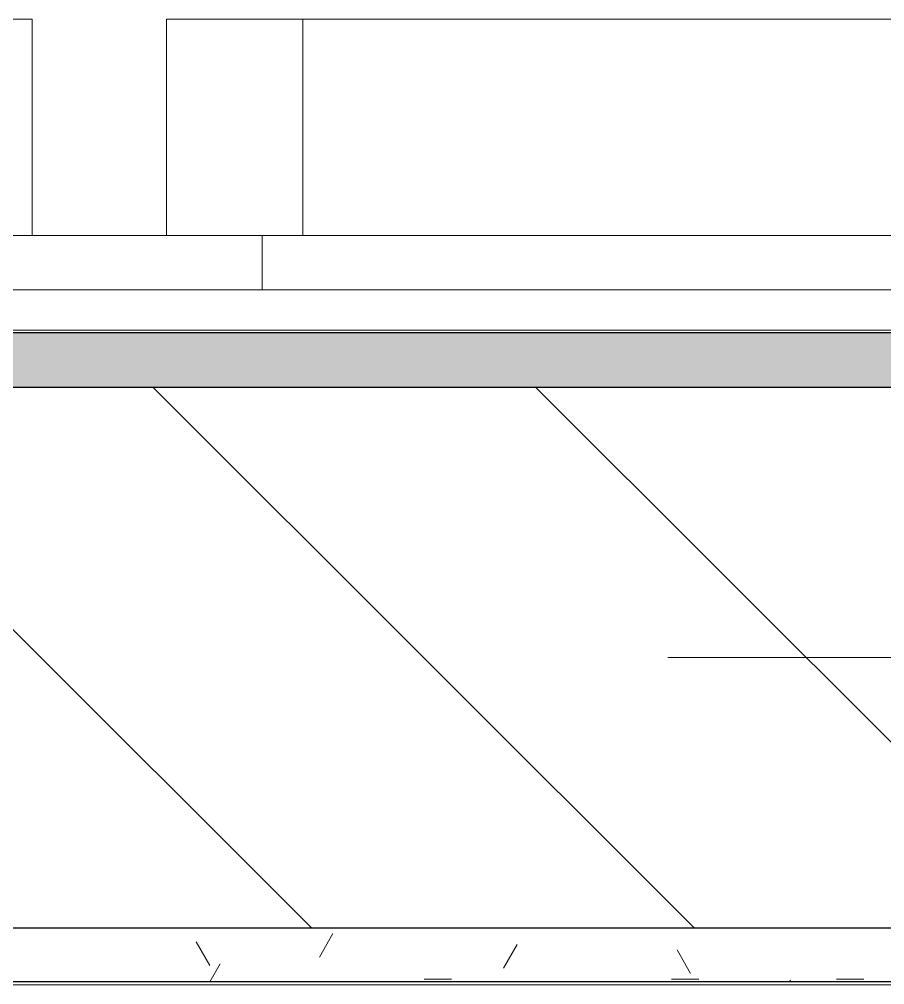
# Model space of a CAD drawing. Header units: millimetres. Extents: x 855 to 103073, y -1987 to 27400.
# Drawn here: x 32950.1 to 33269.9, y 7679 to 8036 of the extents above; entities that cross this region are included whole.
import ezdxf

# ---------------------------------------------------------------- set-up
doc = ezdxf.new("R2010")
doc.units = ezdxf.units.MM
doc.linetypes.add('Осевая', pattern=[3175, 635, -476.25, 1587.5, -476.25])
for name, color, linetype, lineweight, true_color in [('A-WALL-4', 7, 'Continuous', 25, 0x3c3c3c), ('A-WALL-FNSH-2', 7, 'Continuous', 13, 0x3c3c3c), ('I-FURN-13', 7, 'Continuous', 9, 0xf0f0f0)]:
    doc.layers.add(name, color=color, linetype=linetype, lineweight=lineweight, true_color=true_color)
doc.layers.add('I-WALL', color=7, linetype='Continuous', lineweight=9)
doc.layers.add('Оси-2', color=7, linetype='Осевая', lineweight=9)
pattern_1 = [(0, (22797.38, 0), (121.92, 30.48), [10.058, -81.382, 10.058, -81.382, -487.68]), (0, (22797.38, 0), (121.92, 30.48), [-182.88, 10.058, -172.822, 10.058, -81.382, -213.36]), (0, (22797.38, 0), (121.92, 30.48), [-457.2, 10.058, -50.902, 10.058, -142.342]), (120, (22843.1, 15.24), (-87.356454, 90.34582), [10.058, -81.382, 10.058, -81.382, -487.68]), (120, (22843.1, 15.24), (-87.356454, 90.34582), [-182.88, 10.058, -172.822, 10.058, -81.382, -213.36]), (120, (22843.1, 15.24), (-87.356454, 90.34582), [-457.2, 10.058, -50.902, 10.058, -142.342]), (240, (22858.34, 76.2), (-34.563546, -120.82582), [10.058, -81.382, 10.058, -81.382, -487.68]), (240, (22858.34, 76.2), (-34.563546, -120.82582), [-182.88, 10.058, -172.822, 10.058, -81.382, -213.36]), (240, (22858.34, 76.2), (-34.563546, -120.82582), [-457.2, 10.058, -50.902, 10.058, -142.342])]

# ---------------------------------------------------------------- blocks, each defined once
blk = doc.blocks.new('Бизиборд лего - бизиборд 1_21б-32328682-План разверток пом_ 1_02_ Этаж 1')
at = {"layer": 'I-FURN-13'}
for p, q in [((-85, 100), (-205, 100)), ((-205, 100), (-85, 100)), ((-85, 20), (-85, 100)), ((-85, 100), (-85, 20)), ((315, 100), (-35.37, 100)), ((-35.37, 100), (-35.37, 20)), ((-35.37, 20), (-35.37, 100)), ((-35.37, 100), (315, 100)), ((315, 100), (15, 100)), ((15, 100), (15, 20)), ((15, 20), (15, 100)), ((15, 100), (315, 100)), ((0, 20), (-500, 20)), ((-89.59, 20), (-85, 20)), ((-89.59, 20), (-85, 20)), ((-85, 20), (-89.59, 20)), ((-85, 20), (-50, 20)), ((-50, 20), (-35.35, 20)), ((-35.35, 20), (-50, 20)), ((-50, 20), (-35.35, 20)), ((-35.35, 20), (-50, 20)), ((-50, 20), (-42.59, 20)), ((-42.59, 20), (-50, 20)), ((-50, 20), (-35.35, 20)), ((-35.35, 20), (-50, 20)), ((-50, 20), (-35.35, 20)), ((-35.35, 20), (-50, 20)), ((-50, 20), (-35.35, 20)), ((-35.35, 20), (-50, 20)), ((-50, 20), (-35.35, 20)), ((-35.35, 20), (-50, 20)), ((-50, 20), (-47.07, 20)), ((-35.35, 20), (-50, 20)), ((-50, 20), (-35.35, 20)), ((-35.35, 20), (-50, 20)), ((-50, 20), (-35.35, 20)), ((-35.35, 20), (-50, 20)), ((-50, 20), (-42.59, 20)), ((-35.35, 20), (-50, 20)), ((-50, 20), (-35.35, 20)), ((-35.35, 20), (-50, 20)), ((-50, 20), (-35.35, 20)), ((-35.35, 20), (-50, 20)), ((-50, 20), (-35.35, 20)), ((-35.35, 20), (-50, 20)), ((-50, 20), (-35.35, 20)), ((-35.35, 20), (-50, 20)), ((-50, 20), (-35.35, 20)), ((-35.35, 20), (-50, 20)), ((-50, 20), (-35.35, 20)), ((-35.35, 20), (-50, 20)), ((-50, 20), (-35.35, 20)), ((-35.35, 20), (-50, 20)), ((-50, 20), (-35.35, 20)), ((-35.35, 20), (-50, 20)), ((-50, 20), (-35.35, 20)), ((-35.35, 20), (-50, 20)), ((-50, 20), (-35.35, 20)), ((-35.35, 20), (-50, 20)), ((-50, 20), (-30, 20)), ((-30, 20), (-50, 20)), ((-50, 20), (-30, 20)), ((-30, 20), (-50, 20)), ((-50, 20), (-42.59, 20)), ((-30, 20), (-50, 20)), ((-50, 20), (-49.66, 20)), ((-30, 20), (-50, 20)), ((-50, 20), (-30.34, 20)), ((-47.07, 20), (-50, 20)), ((-50, 20), (-30, 20)), ((-30, 20), (-50, 20)), ((-49.66, 20), (-48.66, 20)), ((-48.66, 20), (-45, 20)), ((-48.66, 20), (-30, 20)), ((-47.07, 20), (-35.35, 20)), ((-30, 20), (-47.07, 20)), ((-44.32, 20), (-40, 20)), ((-42.59, 20), (-35.35, 20)), ((-35.35, 20), (-42.59, 20)), ((-42.59, 20), (-35.35, 20)), ((-42.59, 20), (-30, 20)), ((-39.29, 20), (-35.37, 20)), ((-35, 20), (-31.34, 20)), ((-35, 20), (-30.34, 20)), ((-30, 20), (-35, 20)), ((-35, 20), (-30, 20)), ((-30, 20), (-35, 20)), ((-35, 20), (-32.93, 20)), ((-32.93, 20), (-35, 20)), ((-35, 20), (-30, 20)), ((-30, 20), (-35, 20)), ((-35, 20), (-30, 20)), ((-30, 20), (-35, 20)), ((-35, 20), (-30, 20)), ((-30, 20), (-35, 20)), ((-35, 20), (-30, 20)), ((-30, 20), (-35, 20)), ((-35, 20), (-30, 20)), ((-30, 20), (-35, 20)), ((-35, 20), (-30, 20)), ((-31.34, 20), (-35, 20)), ((-35, 20), (-30, 20)), ((-30, 20), (-35, 20)), ((-35, 20), (-30, 20)), ((-30, 20), (-35, 20)), ((-35, 20), (-30, 20)), ((-32.93, 20), (-35, 20)), ((-35, 20), (-30, 20)), ((-30, 20), (-35, 20)), ((-35, 20), (-30, 20)), ((-30, 20), (-35, 20)), ((-35, 20), (-30, 20)), ((-30, 20), (-35, 20)), ((-35, 20), (-30, 20)), ((-30, 20), (-35, 20)), ((-35, 20), (-30, 20)), ((-30, 20), (-35, 20)), ((-35, 20), (-30, 20)), ((-30, 20), (-35, 20)), ((-35, 20), (-30, 20)), ((-30, 20), (-35, 20)), ((-35, 20), (-30.34, 20)), ((-30, 20), (-35, 20)), ((-35, 20), (-30, 20)), ((-30, 20), (-35, 20)), ((-35, 20), (-31.34, 20)), ((-31.34, 20), (-35, 20)), ((-32.93, 20), (-31.34, 20)), ((-31.34, 20), (-32.93, 20)), ((-30, 20), (-32.93, 20)), ((-31.34, 20), (-30.34, 20)), ((-30.34, 20), (-31.34, 20)), ((-30, 20), (-31.34, 20)), ((-30.34, 20), (-30, 20)), ((-30.34, 20), (-30, 20)), ((-30, 20), (-30.34, 20)), ((-30.34, 20), (-30, 20)), ((-30.34, 20), (-30, 20)), ((-30, 20), (0, 20)), ((-30, 20), (0, 20)), ((0, 20), (-30, 20)), ((0, 0), (0, 20)), ((0, 20), (0, 0)), ((500, 20), (0, 20)), ((0, 20), (0, 0)), ((0, 0), (0, 20)), ((0, 20), (15, 20)), ((0.94, 20), (30, 20)), ((30, 20), (0.94, 20)), ((15, 20), (30, 20)), ((30, 20), (15, 20)), ((15, 20), (30, 20)), ((30, 20), (50, 20)), ((50, 20), (30, 20)), ((30, 20), (35, 20)), ((50, 20), (30, 20)), ((30, 20), (35, 20)), ((31.34, 20), (30, 20)), ((30, 20), (50, 20)), ((50, 20), (30, 20)), ((30, 20), (50, 20)), ((50, 20), (30, 20)), ((30, 20), (50, 20)), ((30.34, 20), (30, 20)), ((30, 20), (50, 20)), ((50, 20), (30, 20)), ((30, 20), (50, 20)), ((40, 20), (30, 20)), ((30, 20), (50, 20)), ((50, 20), (30, 20)), ((30, 20), (50, 20)), ((50, 20), (30, 20)), ((30, 20), (50, 20)), ((50, 20), (30, 20)), ((30, 20), (50, 20)), ((50, 20), (30, 20)), ((30, 20), (31.34, 20)), ((32.93, 20), (30, 20)), ((30, 20), (50, 20)), ((32.93, 20), (30, 20)), ((30, 20), (48.66, 20)), ((50, 20), (30, 20)), ((30, 20), (31.34, 20)), ((35, 20), (30, 20)), ((30, 20), (50, 20)), ((50, 20), (30, 20)), ((30, 20), (50, 20)), ((50, 20), (30, 20)), ((30, 20), (40, 20)), ((35, 20), (30, 20)), ((30, 20), (37.41, 20)), ((30.34, 20), (30, 20)), ((30, 20), (47.07, 20)), ((50, 20), (30, 20)), ((30, 20), (45, 20)), ((49.66, 20), (30, 20)), ((30, 20), (50, 20)), ((50, 20), (30, 20)), ((30, 20), (50, 20)), ((50, 20), (30, 20)), ((30, 20), (42.59, 20)), ((32.93, 20), (30, 20)), ((30, 20), (50, 20)), ((50, 20), (30, 20)), ((30, 20), (50, 20)), ((50, 20), (30, 20)), ((31.34, 20), (30.34, 20)), ((31.34, 20), (30.34, 20)), ((31.34, 20), (35, 20)), ((35, 20), (31.34, 20)), ((31.34, 20), (35, 20)), ((35, 20), (31.34, 20)), ((31.34, 20), (35, 20)), ((40, 20), (31.34, 20)), ((50, 20), (31.34, 20)), ((31.34, 20), (50, 20)), ((31.34, 20), (32.93, 20)), ((35, 20), (31.34, 20)), ((49.66, 20), (32.93, 20)), ((42.59, 20), (32.93, 20)), ((32.93, 20), (35, 20)), ((50, 20), (32.93, 20)), ((35, 20), (50, 20)), ((35, 20), (45, 20)), ((35, 20), (37.41, 20)), ((50, 20), (35, 20)), ((50, 20), (35, 20)), ((37.41, 20), (35, 20)), ((36.15, 20), (48.66, 20)), ((48.66, 20), (36.15, 20)), ((36.15, 20), (48.66, 20)), ((48.66, 20), (36.15, 20)), ((36.15, 20), (48.66, 20)), ((37.41, 20), (40, 20)), ((37.41, 20), (40, 20)), ((40, 20), (37.41, 20)), ((47.07, 20), (40, 20)), ((50, 20), (40, 20)), ((40, 20), (50, 20)), ((40, 20), (50, 20)), ((40, 20), (42.59, 20)), ((47.07, 20), (40, 20)), ((49.66, 20), (42.59, 20)), ((42.59, 20), (45, 20)), ((42.59, 20), (50, 20)), ((45, 20), (47.07, 20)), ((45, 20), (47.07, 20)), ((45, 20), (47.07, 20)), ((47.07, 20), (49.66, 20)), ((50, 20), (47.07, 20)), ((47.07, 20), (48.66, 20)), ((48.66, 20), (47.07, 20)), ((47.07, 20), (49.66, 20)), ((47.07, 20), (50, 20)), ((48.66, 20), (49.66, 20)), ((48.66, 20), (49.66, 20)), ((49.66, 20), (48.66, 20)), ((49.66, 20), (50, 20)), ((50, 20), (49.66, 20)), ((50, 20), (49.66, 20)), ((49.66, 20), (50, 20)), ((49.66, 20), (50, 20)), ((50, 20), (49.66, 20)), ((49.66, 20), (50, 20)), ((50, 20), (49.66, 20)), ((50, 20), (90, 20)), ((90, 20), (50, 20)), ((50, 20), (90, 20)), ((90, 20), (50, 20)), ((50, 20), (90, 20)), ((90, 20), (90.34, 20)), ((102.59, 20), (90, 20)), ((90, 20), (110, 20)), ((90.34, 20), (90, 20)), ((90, 20), (91.34, 20)), ((90.34, 20), (90, 20)), ((90, 20), (110, 20)), ((110, 20), (90, 20)), ((90, 20), (105, 20)), ((91.34, 20), (90, 20)), ((90, 20), (90.34, 20)), ((110, 20), (90, 20)), ((90, 20), (110, 20)), ((110, 20), (90, 20)), ((90, 20), (110, 20)), ((97.41, 20), (90, 20)), ((90, 20), (109.66, 20)), ((110, 20), (90, 20)), ((90, 20), (110, 20)), ((110, 20), (90, 20)), ((90, 20), (110, 20)), ((110, 20), (90, 20)), ((90, 20), (110, 20)), ((110, 20), (90, 20)), ((90, 20), (110, 20)), ((110, 20), (90, 20)), ((90, 20), (108.66, 20)), ((109.66, 20), (90, 20)), ((90, 20), (97.41, 20)), ((108.66, 20), (90, 20)), ((90, 20), (110, 20)), ((110, 20), (90, 20)), ((90, 20), (110, 20)), ((110, 20), (90, 20)), ((90, 20), (108.66, 20)), ((100, 20), (90, 20)), ((90, 20), (105, 20)), ((109.66, 20), (90, 20)), ((90, 20), (90.34, 20)), ((110, 20), (90, 20)), ((90, 20), (108.66, 20)), ((91.34, 20), (90, 20)), ((90, 20), (105, 20)), ((107.07, 20), (90, 20)), ((90, 20), (110, 20)), ((110, 20), (90, 20)), ((90, 20), (110, 20)), ((110, 20), (90, 20)), ((90, 20), (110, 20)), ((110, 20), (90, 20)), ((90, 20), (110, 20)), ((110, 20), (90, 20)), ((90, 20), (110, 20)), ((110, 20), (90, 20)), ((90.34, 20), (91.34, 20)), ((91.34, 20), (90.34, 20)), ((95, 20), (90.34, 20)), ((90.34, 20), (91.34, 20)), ((90.34, 20), (91.34, 20)), ((91.34, 20), (92.93, 20)), ((92.93, 20), (91.34, 20)), ((91.34, 20), (100, 20)), ((110, 20), (91.34, 20)), ((91.34, 20), (92.93, 20)), ((91.34, 20), (92.93, 20)), ((92.93, 20), (91.34, 20)), ((91.48, 20), (96.51, 20)), ((96.51, 20), (91.48, 20)), ((91.48, 20), (96.51, 20)), ((96.51, 20), (91.48, 20)), ((91.48, 20), (96.51, 20)), ((92.93, 20), (110, 20)), ((95, 20), (92.93, 20)), ((92.93, 20), (95, 20)), ((92.93, 20), (100, 20)), ((95, 20), (92.93, 20)), ((97.41, 20), (95, 20)), ((105, 20), (95, 20)), ((95, 20), (97.41, 20)), ((97.41, 20), (95, 20)), ((97.41, 20), (101.54, 20)), ((101.54, 20), (97.41, 20)), ((97.41, 20), (101.54, 20)), ((101.54, 20), (97.41, 20)), ((97.41, 20), (101.54, 20)), ((100, 20), (97.41, 20)), ((97.41, 20), (110, 20)), ((102.59, 20), (97.41, 20)), ((97.41, 20), (110, 20)), ((100, 20), (97.41, 20)), ((102.59, 20), (100, 20)), ((100, 20), (108.66, 20)), ((110, 20), (100, 20)), ((100, 20), (110, 20)), ((102.59, 20), (100, 20)), ((102.59, 20), (108.66, 20)), ((108.66, 20), (102.59, 20)), ((102.59, 20), (108.66, 20)), ((108.66, 20), (102.59, 20)), ((102.59, 20), (108.66, 20)), ((110, 20), (102.59, 20)), ((105, 20), (102.59, 20)), ((110, 20), (102.59, 20)), ((105, 20), (102.59, 20)), ((107.07, 20), (105, 20)), ((108.66, 20), (105, 20)), ((105, 20), (110, 20)), ((105, 20), (110, 20)), ((109.66, 20), (105, 20)), ((105, 20), (108.66, 20)), ((108.66, 20), (107.07, 20)), ((108.66, 20), (107.07, 20)), ((110, 20), (108.66, 20)), ((108.66, 20), (110, 20)), ((110, 20), (108.66, 20)), ((108.66, 20), (109.66, 20)), ((110, 20), (108.66, 20)), ((108.66, 20), (110, 20)), ((108.66, 20), (110, 20)), ((108.66, 20), (110, 20)), ((109.66, 20), (108.66, 20)), ((109.66, 20), (110, 20)), ((109.66, 20), (110, 20)), ((110, 20), (109.66, 20)), ((110, 20), (109.66, 20)), ((110, 20), (109.66, 20)), ((110, 20), (109.66, 20)), ((110, 20), (150, 20)), ((150, 20), (110, 20)), ((110, 20), (150, 20)), ((150, 20), (110, 20)), ((110, 20), (150, 20)), ((150, 20), (150.34, 20)), ((167.07, 20), (150, 20)), ((150, 20), (152.93, 20)), ((152.93, 20), (150, 20)), ((150, 20), (151.34, 20)), ((151.34, 20), (150, 20)), ((150, 20), (170, 20)), ((152.93, 20), (150, 20)), ((150, 20), (170, 20)), ((167.07, 20), (150, 20)), ((150, 20), (170, 20)), ((170, 20), (150, 20)), ((150, 20), (170, 20)), ((170, 20), (150, 20)), ((150, 20), (170, 20)), ((170, 20), (150, 20)), ((150, 20), (170, 20)), ((170, 20), (150, 20)), ((150, 20), (169.66, 20)), ((170, 20), (150, 20)), ((150, 20), (170, 20)), ((170, 20), (150, 20)), ((150, 20), (165, 20)), ((170, 20), (150, 20)), ((150, 20), (170, 20)), ((170, 20), (150, 20)), ((150, 20), (162.59, 20)), ((170, 20), (150, 20)), ((150, 20), (150.34, 20)), ((170, 20), (150, 20)), ((150, 20), (170, 20)), ((170, 20), (150, 20)), ((150, 20), (170, 20)), ((170, 20), (150, 20)), ((150, 20), (170, 20)), ((170, 20), (150, 20)), ((150, 20), (170, 20)), ((157.41, 20), (150, 20)), ((150, 20), (170, 20)), ((160, 20), (150, 20)), ((150, 20), (150.34, 20)), ((168.66, 20), (150, 20)), ((150, 20), (150.34, 20)), ((170, 20), (150, 20)), ((150, 20), (170, 20)), ((170, 20), (150, 20)), ((150, 20), (170, 20)), ((170, 20), (150, 20)), ((150, 20), (170, 20)), ((170, 20), (150, 20)), ((150, 20), (170, 20)), ((170, 20), (150, 20)), ((150, 20), (170, 20)), ((170, 20), (150, 20)), ((150.34, 20), (157.41, 20)), ((150.34, 20), (170, 20)), ((150.34, 20), (162.59, 20)), ((150.34, 20), (167.07, 20)), ((151.34, 20), (160, 20)), ((155, 20), (151.34, 20)), ((152.93, 20), (161.89, 20)), ((161.89, 20), (152.93, 20)), ((152.93, 20), (161.89, 20)), ((161.89, 20), (152.93, 20)), ((152.93, 20), (161.89, 20)), ((152.93, 20), (155, 20)), ((155, 20), (152.93, 20)), ((170, 20), (152.93, 20)), ((155, 20), (162.59, 20)), ((157.41, 20), (155, 20)), ((160, 20), (155, 20)), ((157.41, 20), (160, 20)), ((160, 20), (157.41, 20)), ((170, 20), (157.41, 20)), ((160, 20), (168.66, 20)), ((162.59, 20), (160, 20)), ((160, 20), (168.66, 20)), ((168.66, 20), (160, 20)), ((170, 20), (160, 20)), ((162.59, 20), (168.66, 20)), ((168.66, 20), (162.59, 20)), ((162.59, 20), (168.66, 20)), ((168.66, 20), (162.59, 20)), ((162.59, 20), (168.66, 20)), ((162.59, 20), (169.66, 20)), ((165, 20), (162.59, 20)), ((162.59, 20), (170, 20)), ((162.59, 20), (167.07, 20)), ((167.07, 20), (165, 20)), ((165, 20), (170, 20)), ((170, 20), (167.07, 20)), ((169.66, 20), (167.07, 20)), ((170, 20), (167.07, 20)), ((167.07, 20), (168.66, 20)), ((167.07, 20), (170, 20)), ((168.66, 20), (169.66, 20)), ((168.66, 20), (170, 20)), ((170, 20), (168.66, 20)), ((168.66, 20), (169.66, 20)), ((170, 20), (168.66, 20)), ((169.66, 20), (170, 20)), ((169.66, 20), (170, 20)), ((170, 20), (169.66, 20)), ((169.66, 20), (170, 20)), ((169.66, 20), (170, 20)), ((170, 20), (210, 20)), ((210, 20), (170, 20)), ((170, 20), (210, 20)), ((210, 20), (170, 20)), ((170, 20), (210, 20)), ((210, 20), (227.07, 20)), ((230, 20), (210, 20)), ((210, 20), (230, 20)), ((230, 20), (210, 20)), ((210, 20), (211.34, 20)), ((230, 20), (210, 20)), ((210, 20), (212.93, 20)), ((222.59, 20), (210, 20)), ((210, 20), (230, 20)), ((230, 20), (210, 20)), ((210, 20), (230, 20)), ((230, 20), (210, 20)), ((210, 20), (230, 20)), ((230, 20), (210, 20)), ((210, 20), (230, 20)), ((230, 20), (210, 20)), ((210, 20), (230, 20)), ((230, 20), (210, 20)), ((210, 20), (225, 20)), ((211.34, 20), (210, 20)), ((210, 20), (230, 20)), ((227.07, 20), (210, 20)), ((210, 20), (229.66, 20)), ((228.66, 20), (210, 20)), ((210, 20), (230, 20)), ((230, 20), (210, 20)), ((210, 20), (230, 20)), ((222.59, 20), (210, 20)), ((210, 20), (230, 20)), ((228.66, 20), (210, 20)), ((210, 20), (230, 20)), ((217.41, 20), (210, 20)), ((210, 20), (230, 20)), ((230, 20), (210, 20)), ((210, 20), (230, 20)), ((230, 20), (210, 20)), ((210, 20), (230, 20)), ((215, 20), (210, 20)), ((210, 20), (230, 20)), ((230, 20), (210, 20)), ((210, 20), (220, 20)), ((212.93, 20), (210, 20)), ((210, 20), (212.93, 20)), ((217.41, 20), (210, 20)), ((210, 20), (230, 20)), ((230, 20), (210, 20)), ((210, 20), (230, 20)), ((230, 20), (210, 20)), ((210, 20), (230, 20)), ((230, 20), (210, 20)), ((210, 20), (230, 20)), ((230, 20), (210, 20)), ((210, 20), (215, 20)), ((228.66, 20), (210, 20)), ((211.34, 20), (220, 20)), ((228.66, 20), (211.34, 20)), ((212.93, 20), (217.22, 20)), ((217.22, 20), (212.93, 20)), ((212.93, 20), (217.22, 20)), ((217.22, 20), (212.93, 20)), ((212.93, 20), (217.22, 20)), ((212.93, 20), (230, 20)), ((225, 20), (212.93, 20)), ((212.93, 20), (215, 20)), ((230, 20), (215, 20)), ((215, 20), (230, 20)), ((215, 20), (217.41, 20)), ((217.41, 20), (222.25, 20)), ((222.25, 20), (217.41, 20)), ((217.41, 20), (222.25, 20)), ((222.25, 20), (217.41, 20)), ((217.41, 20), (222.25, 20)), ((230, 20), (217.41, 20)), ((222.59, 20), (217.41, 20)), ((217.41, 20), (230, 20)), ((220, 20), (222.59, 20)), ((220, 20), (222.59, 20)), ((222.59, 20), (228.66, 20)), ((228.66, 20), (222.59, 20)), ((222.59, 20), (228.66, 20)), ((228.66, 20), (222.59, 20)), ((222.59, 20), (228.66, 20)), ((222.59, 20), (227.07, 20)), ((230, 20), (222.59, 20)), ((230, 20), (222.59, 20)), ((222.59, 20), (225, 20)), ((228.66, 20), (222.59, 20)), ((225, 20), (230, 20)), ((225, 20), (230, 20)), ((230, 20), (225, 20)), ((227.07, 20), (230, 20)), ((227.07, 20), (228.66, 20)), ((230, 20), (227.07, 20)), ((228.66, 20), (229.66, 20)), ((230, 20), (228.66, 20)), ((230, 20), (228.66, 20)), ((229.66, 20), (228.66, 20)), ((230, 20), (228.66, 20)), ((230, 20), (228.66, 20)), ((229.66, 20), (230, 20)), ((229.66, 20), (230, 20)), ((230, 20), (229.66, 20)), ((230, 20), (270, 20)), ((270, 20), (230, 20)), ((-500, 0), (0, 0)), ((-50, 0), (-89.59, 0)), ((-89.59, 0), (-50, 0)), ((-50, 0), (-89.59, 0)), ((-30, 0), (-50, 0)), ((-50, 0), (-30, 0)), ((-31.34, 0), (-50, 0)), ((-50, 0), (-30, 0)), ((-40, 0), (-50, 0)), ((-50, 0), (-30, 0)), ((-30, 0), (-50, 0)), ((-50, 0), (-30, 0)), ((-30, 0), (-50, 0)), ((-50, 0), (-30, 0)), ((-30, 0), (-50, 0)), ((-50, 0), (-30, 0)), ((-49.66, 0), (-50, 0)), ((-50, 0), (-30, 0)), ((-30, 0), (-50, 0)), ((-50, 0), (-47.07, 0)), ((-49.66, 0), (-50, 0)), ((-50, 0), (-30, 0)), ((-30, 0), (-50, 0)), ((-50, 0), (-30, 0)), ((-30, 0), (-50, 0)), ((-50, 0), (-30, 0)), ((-30, 0), (-50, 0)), ((-50, 0), (-30, 0)), ((-30, 0), (-50, 0)), ((-50, 0), (-30, 0)), ((-30, 0), (-50, 0)), ((-50, 0), (-30, 0)), ((-30, 0), (-50, 0)), ((-50, 0), (-48.66, 0)), ((-30, 0), (-50, 0)), ((-50, 0), (-30, 0)), ((-30, 0), (-50, 0)), ((-50, 0), (-49.66, 0)), ((-30, 0), (-50, 0)), ((-50, 0), (-30, 0)), ((-30, 0), (-50, 0)), ((-50, 0), (-30, 0)), ((-30, 0), (-50, 0)), ((-50, 0), (-30, 0)), ((-30, 0), (-50, 0)), ((-50, 0), (-30, 0)), ((-30, 0), (-50, 0)), ((-50, 0), (-42.59, 0)), ((-30, 0), (-50, 0)), ((-50, 0), (-30, 0)), ((-30, 0), (-50, 0)), ((-50, 0), (-30, 0)), ((-30, 0), (-50, 0)), ((-50, 0), (-30, 0)), ((-45, 0), (-50, 0)), ((-50, 0), (-30, 0)), ((-30, 0), (-50, 0)), ((-50, 0), (-30, 0)), ((-30, 0), (-49.66, 0)), ((-30, 0), (-49.66, 0)), ((-49.66, 0), (-30, 0)), ((-45, 0), (-48.66, 0)), ((-48.66, 0), (-45, 0)), ((-45, 0), (-48.66, 0)), ((-48.66, 0), (-45, 0)), ((-47.07, 0), (-30, 0)), ((-45, 0), (-30, 0)), ((-30, 0), (-45, 0)), ((-40, 0), (-44.32, 0)), ((-44.32, 0), (-40, 0)), ((-40, 0), (-44.32, 0)), ((-42.59, 0), (-30, 0)), ((-30, 0), (-40, 0)), ((-31.34, 0), (-39.29, 0)), ((-39.29, 0), (-31.34, 0)), ((-31.34, 0), (-39.29, 0)), ((-30, 0), (-31.34, 0)), ((0, 0), (-30, 0)), ((-30, 0), (0, 0)), ((0, 0), (-30, 0)), ((0, 0), (500, 0)), ((30, 0), (0, 0)), ((30, 0), (0.94, 0)), ((0.94, 0), (30, 0)), ((50, 0), (30, 0)), ((30, 0), (50, 0)), ((50, 0), (30, 0)), ((30, 0), (50, 0)), ((30.34, 0), (30, 0)), ((30, 0), (30.34, 0)), ((50, 0), (30, 0)), ((30, 0), (50, 0)), ((50, 0), (30, 0)), ((30, 0), (47.07, 0)), ((50, 0), (30, 0)), ((30, 0), (50, 0)), ((50, 0), (30, 0)), ((30, 0), (50, 0)), ((50, 0), (30, 0)), ((30, 0), (50, 0)), ((50, 0), (30, 0)), ((30, 0), (47.07, 0)), ((50, 0), (30, 0)), ((30, 0), (50, 0)), ((50, 0), (30, 0)), ((30, 0), (50, 0)), ((50, 0), (30, 0)), ((30, 0), (50, 0)), ((50, 0), (30, 0)), ((30, 0), (50, 0)), ((50, 0), (30, 0)), ((30, 0), (37.41, 0)), ((30.34, 0), (30, 0)), ((30, 0), (50, 0)), ((50, 0), (30, 0)), ((30, 0), (50, 0)), ((50, 0), (30, 0)), ((30, 0), (30.34, 0)), ((37.41, 0), (30, 0)), ((30, 0), (40, 0)), ((50, 0), (30, 0)), ((30, 0), (50, 0)), ((50, 0), (30, 0)), ((30, 0), (50, 0)), ((50, 0), (30, 0)), ((30, 0), (50, 0)), ((32.93, 0), (30, 0)), ((30, 0), (50, 0)), ((50, 0), (30, 0)), ((30, 0), (50, 0)), ((50, 0), (30, 0)), ((30, 0), (50, 0)), ((50, 0), (30, 0)), ((30, 0), (50, 0)), ((35, 0), (30, 0)), ((30, 0), (30.34, 0)), ((50, 0), (30, 0)), ((30, 0), (50, 0)), ((35, 0), (30.34, 0)), ((30.34, 0), (31.34, 0)), ((32.93, 0), (30.34, 0)), ((30.34, 0), (31.34, 0)), ((30.34, 0), (31.34, 0)), ((35, 0), (31.34, 0)), ((31.34, 0), (35, 0)), ((35, 0), (31.34, 0)), ((31.34, 0), (32.93, 0)), ((31.34, 0), (32.93, 0)), ((31.34, 0), (35, 0)), ((32.93, 0), (35, 0)), ((50, 0), (32.93, 0)), ((32.93, 0), (50, 0)), ((50, 0), (32.93, 0)), ((37.41, 0), (35, 0)), ((35, 0), (37.41, 0)), ((42.59, 0), (35, 0)), ((35, 0), (40, 0)), ((46.21, 0), (36.15, 0)), ((36.15, 0), (46.21, 0)), ((46.21, 0), (36.15, 0)), ((40, 0), (37.41, 0)), ((37.41, 0), (50, 0)), ((37.41, 0), (50, 0)), ((50, 0), (37.41, 0)), ((42.59, 0), (40, 0)), ((40, 0), (42.59, 0)), ((40, 0), (45, 0)), ((45, 0), (42.59, 0)), ((42.59, 0), (50, 0)), ((45, 0), (42.59, 0)), ((47.07, 0), (45, 0)), ((50, 0), (45, 0)), ((45, 0), (50, 0)), ((48.66, 0), (47.07, 0)), ((47.07, 0), (48.66, 0)), ((48.66, 0), (47.07, 0)), ((48.66, 0), (47.07, 0)), ((47.07, 0), (50, 0)), ((47.07, 0), (50, 0)), ((49.66, 0), (48.66, 0)), ((50, 0), (49.66, 0)), ((90, 0), (50, 0)), ((50, 0), (90, 0)), ((90, 0), (50, 0)), ((110, 0), (90, 0)), ((90, 0), (110, 0)), ((110, 0), (90, 0)), ((90, 0), (110, 0)), ((110, 0), (90, 0)), ((90, 0), (110, 0)), ((110, 0), (90, 0)), ((90, 0), (110, 0)), ((107.07, 0), (90, 0)), ((90, 0), (97.41, 0)), ((110, 0), (90, 0)), ((90, 0), (110, 0)), ((97.41, 0), (90, 0)), ((90, 0), (110, 0)), ((110, 0), (90, 0)), ((90, 0), (110, 0)), ((110, 0), (90, 0)), ((90, 0), (110, 0)), ((110, 0), (90, 0)), ((90, 0), (110, 0)), ((110, 0), (90, 0)), ((90, 0), (110, 0)), ((110, 0), (90, 0)), ((90, 0), (110, 0)), ((110, 0), (90, 0)), ((90, 0), (109.66, 0)), ((107.07, 0), (90, 0)), ((90, 0), (110, 0)), ((110, 0), (90, 0)), ((90, 0), (110, 0)), ((110, 0), (90, 0)), ((90, 0), (110, 0)), ((110, 0), (90, 0)), ((90, 0), (91.34, 0)), ((91.34, 0), (90, 0)), ((90, 0), (109.66, 0)), ((110, 0), (90, 0)), ((90, 0), (92.93, 0)), ((110, 0), (90, 0)), ((90, 0), (110, 0)), ((110, 0), (90, 0)), ((90, 0), (95, 0)), ((110, 0), (90, 0)), ((90, 0), (110, 0)), ((90.34, 0), (90, 0)), ((90, 0), (100, 0)), ((110, 0), (90, 0)), ((90, 0), (110, 0)), ((90.34, 0), (90, 0)), ((90, 0), (90.34, 0)), ((91.34, 0), (90, 0)), ((90, 0), (90.34, 0)), ((110, 0), (90, 0)), ((90, 0), (110, 0)), ((110, 0), (90.34, 0)), ((95, 0), (90.34, 0)), ((90.34, 0), (107.07, 0)), ((90.34, 0), (110, 0)), ((91.34, 0), (97.41, 0)), ((100, 0), (91.34, 0)), ((110, 0), (91.34, 0)), ((96.51, 0), (91.48, 0)), ((91.48, 0), (96.51, 0)), ((96.51, 0), (91.48, 0)), ((92.93, 0), (102.59, 0)), ((95, 0), (110, 0)), ((97.41, 0), (95, 0)), ((101.54, 0), (97.41, 0)), ((97.41, 0), (101.54, 0)), ((101.54, 0), (97.41, 0)), ((97.41, 0), (110, 0)), ((110, 0), (97.41, 0)), ((97.41, 0), (107.07, 0)), ((100, 0), (97.41, 0)), ((105, 0), (100, 0)), ((100, 0), (110, 0)), ((105, 0), (100, 0)), ((106.56, 0), (102.59, 0)), ((102.59, 0), (106.56, 0)), ((106.56, 0), (102.59, 0)), ((102.59, 0), (110, 0)), ((109.66, 0), (105, 0)), ((110, 0), (105, 0)), ((108.66, 0), (107.07, 0)), ((107.07, 0), (108.66, 0)), ((108.66, 0), (107.07, 0)), ((110, 0), (107.07, 0)), ((110, 0), (107.07, 0)), ((107.07, 0), (110, 0)), ((107.07, 0), (108.66, 0)), ((108.66, 0), (110, 0)), ((109.66, 0), (110, 0)), ((110, 0), (109.66, 0)), ((109.66, 0), (110, 0)), ((150, 0), (110, 0)), ((110, 0), (150, 0)), ((150, 0), (110, 0)), ((150.34, 0), (150, 0)), ((150, 0), (170, 0)), ((170, 0), (150, 0)), ((150, 0), (170, 0)), ((170, 0), (150, 0)), ((150, 0), (170, 0)), ((170, 0), (150, 0)), ((150, 0), (170, 0)), ((157.41, 0), (150, 0)), ((150, 0), (162.59, 0)), ((170, 0), (150, 0)), ((150, 0), (170, 0)), ((150.34, 0), (150, 0)), ((150, 0), (170, 0)), ((165, 0), (150, 0)), ((150, 0), (170, 0)), ((170, 0), (150, 0)), ((150, 0), (170, 0)), ((170, 0), (150, 0)), ((150, 0), (170, 0)), ((170, 0), (150, 0)), ((150, 0), (170, 0)), ((170, 0), (150, 0)), ((150, 0), (170, 0)), ((170, 0), (150, 0)), ((150, 0), (170, 0)), ((167.07, 0), (150, 0)), ((150, 0), (170, 0)), ((170, 0), (150, 0)), ((150, 0), (170, 0)), ((170, 0), (150, 0)), ((150, 0), (170, 0)), ((169.66, 0), (150, 0)), ((150, 0), (170, 0)), ((150.34, 0), (150, 0)), ((150, 0), (151.34, 0)), ((170, 0), (150, 0)), ((150, 0), (170, 0)), ((170, 0), (150, 0)), ((150, 0), (170, 0)), ((150.34, 0), (150, 0)), ((150, 0), (157.41, 0)), ((170, 0), (150, 0)), ((150, 0), (170, 0)), ((165, 0), (150, 0)), ((150, 0), (155, 0)), ((150.34, 0), (150, 0)), ((150, 0), (162.59, 0)), ((157.41, 0), (150, 0)), ((150, 0), (150.34, 0)), ((170, 0), (150, 0)), ((150, 0), (152.93, 0)), ((170, 0), (150, 0)), ((150, 0), (170, 0)), ((151.34, 0), (150.34, 0)), ((170, 0), (150.34, 0)), ((155, 0), (150.34, 0)), ((170, 0), (150.34, 0)), ((170, 0), (150.34, 0)), ((150.34, 0), (169.66, 0)), ((152.93, 0), (151.34, 0)), ((151.34, 0), (152.93, 0)), ((156.86, 0), (152.93, 0)), ((152.93, 0), (156.86, 0)), ((156.86, 0), (152.93, 0)), ((157.41, 0), (152.93, 0)), ((152.93, 0), (168.66, 0)), ((152.93, 0), (170, 0)), ((160, 0), (155, 0)), ((155, 0), (170, 0)), ((161.89, 0), (157.41, 0)), ((157.41, 0), (161.89, 0)), ((161.89, 0), (157.41, 0)), ((160, 0), (157.41, 0)), ((170, 0), (157.41, 0)), ((157.41, 0), (165, 0)), ((160, 0), (157.41, 0)), ((169.66, 0), (160, 0)), ((168.66, 0), (160, 0)), ((168.66, 0), (160, 0)), ((168.66, 0), (162.59, 0)), ((162.59, 0), (168.66, 0)), ((168.66, 0), (162.59, 0)), ((162.59, 0), (170, 0)), ((162.59, 0), (170, 0)), ((170, 0), (165, 0)), ((165, 0), (170, 0)), ((170, 0), (165, 0)), ((170, 0), (167.07, 0)), ((170, 0), (168.66, 0)), ((168.66, 0), (170, 0)), ((169.66, 0), (168.66, 0)), ((170, 0), (169.66, 0)), ((170, 0), (169.66, 0)), ((170, 0), (169.66, 0)), ((169.66, 0), (170, 0)), ((210, 0), (170, 0)), ((170, 0), (210, 0)), ((210, 0), (170, 0)), ((230, 0), (210, 0)), ((210, 0), (230, 0)), ((230, 0), (210, 0)), ((210, 0), (230, 0)), ((230, 0), (210, 0)), ((210, 0), (230, 0)), ((211.34, 0), (210, 0)), ((210, 0), (230, 0)), ((225, 0), (210, 0)), ((210, 0), (227.07, 0)), ((230, 0), (210, 0)), ((210, 0), (230, 0)), ((210.34, 0), (210, 0)), ((210, 0), (210.34, 0)), ((215, 0), (210, 0)), ((210, 0), (230, 0)), ((230, 0), (210, 0)), ((210, 0), (228.66, 0)), ((230, 0), (210, 0)), ((210, 0), (228.66, 0)), ((230, 0), (210, 0)), ((210, 0), (230, 0)), ((225, 0), (210, 0)), ((210, 0), (230, 0)), ((225, 0), (210, 0)), ((210, 0), (230, 0)), ((230, 0), (210, 0)), ((210, 0), (230, 0)), ((230, 0), (210, 0)), ((210, 0), (225, 0)), ((230, 0), (210, 0)), ((210, 0), (230, 0)), ((210.34, 0), (210, 0)), ((210, 0), (230, 0)), ((210.34, 0), (210, 0)), ((210, 0), (227.07, 0)), ((230, 0), (210, 0)), ((210, 0), (230, 0)), ((230, 0), (210, 0)), ((210, 0), (210.34, 0)), ((215, 0), (210, 0)), ((210, 0), (210.34, 0)), ((230, 0), (210, 0)), ((210, 0), (230, 0)), ((220, 0), (210, 0)), ((210, 0), (225, 0)), ((212.93, 0), (210, 0)), ((210, 0), (215, 0)), ((210.34, 0), (210, 0)), ((210, 0), (230, 0)), ((230, 0), (210, 0)), ((210, 0), (230, 0)), ((230, 0), (210, 0)), ((210, 0), (230, 0)), ((230, 0), (210.34, 0)), ((210.34, 0), (211.34, 0)), ((230, 0), (210.34, 0)), ((229.66, 0), (210.34, 0)), ((210.34, 0), (211.34, 0)), ((210.34, 0), (230, 0)), ((230, 0), (210.34, 0)), ((212.93, 0), (211.34, 0)), ((211.34, 0), (212.93, 0)), ((211.34, 0), (212.93, 0)), ((217.22, 0), (212.93, 0)), ((212.93, 0), (217.22, 0)), ((217.22, 0), (212.93, 0)), ((230, 0), (212.93, 0)), ((212.93, 0), (215, 0)), ((212.93, 0), (215, 0)), ((230, 0), (212.93, 0)), ((215, 0), (217.41, 0)), ((230, 0), (215, 0)), ((215, 0), (217.41, 0)), ((228.66, 0), (215, 0)), ((215, 0), (220, 0)), ((222.25, 0), (217.41, 0)), ((217.41, 0), (222.25, 0)), ((222.25, 0), (217.41, 0)), ((217.41, 0), (230, 0)), ((217.41, 0), (220, 0)), ((220, 0), (222.59, 0)), ((230, 0), (220, 0)), ((220, 0), (230, 0)), ((228.66, 0), (222.59, 0)), ((222.59, 0), (228.66, 0)), ((228.66, 0), (222.59, 0)), ((222.59, 0), (225, 0)), ((227.07, 0), (225, 0)), ((230, 0), (225, 0)), ((230, 0), (225, 0)), ((225, 0), (230, 0)), ((225, 0), (227.07, 0)), ((225, 0), (230, 0)), ((230, 0), (227.07, 0)), ((227.07, 0), (230, 0)), ((227.07, 0), (230, 0)), ((227.07, 0), (228.66, 0)), ((228.66, 0), (229.66, 0)), ((228.66, 0), (230, 0)), ((228.66, 0), (229.66, 0)), ((230, 0), (228.66, 0)), ((229.66, 0), (230, 0)), ((230, 0), (229.66, 0)), ((229.66, 0), (230, 0))]:
    blk.add_line(p, q, dxfattribs=at)

msp = doc.modelspace()

# ---------------------------------------------------------------- hatches: boundary and pattern name
at = {"layer": 'I-WALL'}
h = msp.add_hatch(dxfattribs=at)
h.set_pattern_fill('FP_44', color=256, style=0, pattern_type=2)
h.set_pattern_definition(pattern_1)
h.paths.add_polyline_path([(35334.31, 7900), (35557.38, 7900), (35557.38, 7920), (30457.38, 7920), (30457.38, 7900), (34690.53, 7900)])
h = msp.add_hatch(dxfattribs=at)
h.set_pattern_fill('FP_24', color=256, style=0, pattern_type=2)
h.set_pattern_definition([(135, (22797.38, 0), (-70.7107, -70.7107), [])])
h.paths.add_polyline_path([(32115.38, 7700), (35057.38, 7700), (35057.38, 7900), (31057.38, 7900), (31057.38, 7700), (31954.43, 7700)])
h = msp.add_hatch(dxfattribs=at)
h.set_pattern_fill('FP_44', color=256, style=0, pattern_type=2)
h.set_pattern_definition(pattern_1)
h.paths.add_polyline_path([(34257.38, 7680), (34277.38, 7680), (34277.38, 7700), (31537.38, 7700), (31537.38, 7680), (34256.38, 7680)])

# ---------------------------------------------------------------- linework, layer by layer
at = {"layer": 'A-WALL-4'}
for p, q in [((35557.38, 7920), (30457.38, 7920)), ((30457.38, 7900), (35622.38, 7900)), ((31537.38, 7700), (34277.38, 7700)), ((34257.38, 7680), (31557.38, 7680))]:
    msp.add_line(p, q, dxfattribs=at)
at = {"layer": 'A-WALL-FNSH-2'}
for p, q in [((30457.38, 7921), (35622.38, 7921)), ((31558.38, 7679), (34256.38, 7679))]:
    msp.add_line(p, q, dxfattribs=at)
at = {"layer": 'Оси-2'}
msp.add_line((23664.71, 7800), (40527.38, 7800), dxfattribs=at)

# ---------------------------------------------------------------- block references
at = {"layer": 'I-FURN-13'}
msp.add_blockref('Бизиборд лего - бизиборд 1_21б-32328682-План разверток пом_ 1_02_ Этаж 1', (33039.88, 7936), dxfattribs=at)

doc.saveas('drawing.dxf')
